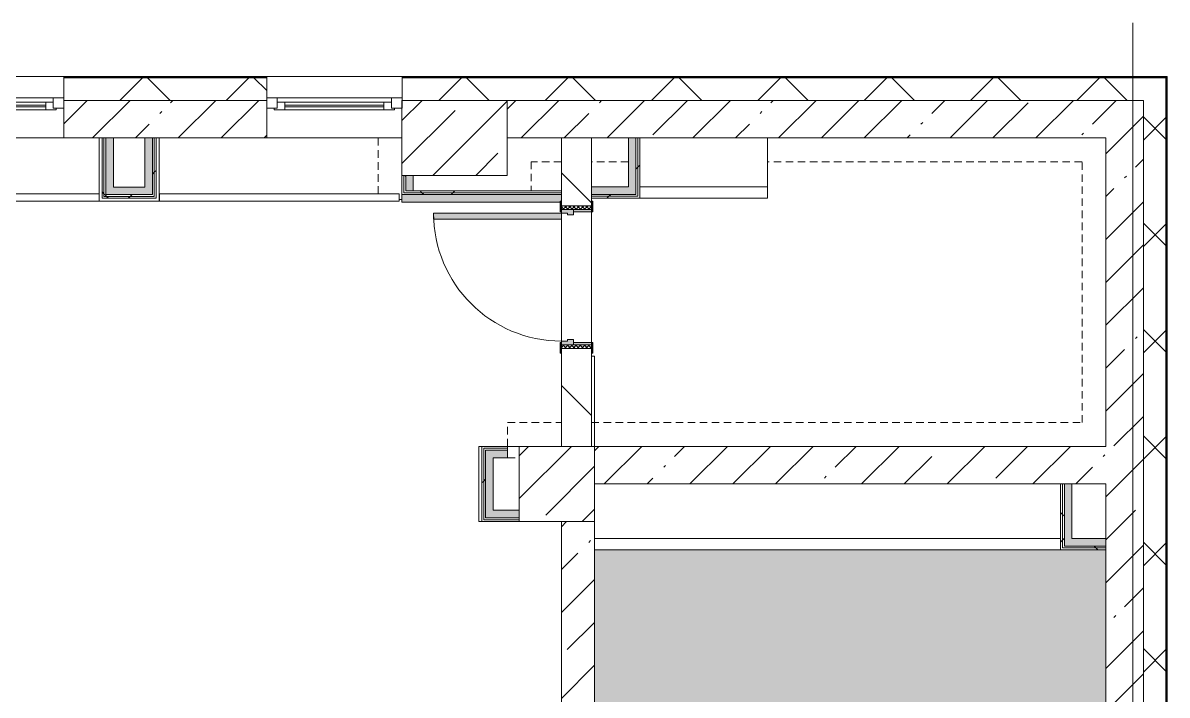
# Model space of a CAD drawing. Header units: millimetres. Extents: x 11693 to 241752, y -8553 to 29926.
# Drawn here: x 207369 to 214978, y 17447 to 21915 of the extents above; entities that cross this region are included whole.
import ezdxf

# ---------------------------------------------------------------- set-up
doc = ezdxf.new("R2010")
doc.units = ezdxf.units.MM
doc.linetypes.add('200_ШТРИХ__ш1_п0_6_', pattern=[80, 50, -30])
for name, color, linetype, lineweight in [('A-DETL-MBND', 7, '200_ШТРИХ__ш1_п0_6_', 9), ('A-GLAZ-2', 7, 'Continuous', 5), ('A-WALL-2', 7, 'Continuous', 9), ('A-WALL-5', 7, 'Continuous', 5), ('I-WALL-3', 7, 'Continuous', 5), ('S-COLS', 7, 'Continuous', 5), ('S-STRS-MBND-1', 7, 'Continuous', 5), ('Оси', 7, 'Continuous', 9)]:
    doc.layers.add(name, color=color, linetype=linetype, lineweight=lineweight)
for name, color, linetype, lineweight, true_color in [('A-DOOR-2', 7, 'Continuous', 5, 0xaaaaaa), ('A-DOOR-3', 7, 'Continuous', 5, 0xe2e2e2), ('A-DOOR-FRAM-2', 7, 'Continuous', 5, 0xe2e2e2), ('A-DOOR-FRAM-3', 7, 'Continuous', 5, 0xaaaaaa), ('A-FLOR-1', 7, 'Continuous', 5, 0xaaaaaa), ('I-WALL-1', 7, 'Continuous', 5, 0xe7e7e7), ('I-WALL-2', 7, 'Continuous', 9, 0xe7e7e7)]:
    doc.layers.add(name, color=color, linetype=linetype, lineweight=lineweight, true_color=true_color)
doc.layers.add('S-STRS-3', color=7, linetype='Continuous', lineweight=15, true_color=0xd7cdc4, transparency=1)
pattern_1 = [(45, (89739.8, 0), (-285.1231, 285.1231), []), (45, (90024.94, 0), (-285.1231, 285.1231), [504.031, -100.806, 16.764, -84.042])]
pattern_2 = [(45, (89739.8, 0), (-353.5534, 353.5534), []), (135, (89739.8, 0), (-353.5534, -353.5534), [])]
pattern_3 = [(45, (89739.8, 0), (-530.33, 530.33), []), (135, (89739.8, 0), (-530.33, -530.33), [])]

# ---------------------------------------------------------------- blocks, each defined once
blk = doc.blocks.new('120_Окно_СКБ_1Ст - 120_Окно_СКБ_1Ст 900х2500_h_ с форточкой-V110-Общий план 2 этажа с размещением фрагментов 2_1-2_7')
at = {"layer": 'A-GLAZ-2'}
for p, q in [((-450, -127), (-450, -57)), ((-450, -57), (-380, -57)), ((450, -57), (-450, -57)), ((-380, -57), (-380, -127)), ((380, -127), (380, -57)), ((380, -57), (450, -57)), ((450, -57), (450, -127)), ((-380, -127), (-450, -127)), ((-450, -127), (-400, -127)), ((-380, -127), (-400, -127)), ((-400, -127), (-400, -137)), ((-400, -137), (400, -137)), ((400, -137), (-400, -137)), ((380, -87), (-380, -87)), ((-380, -87), (-380, -127)), ((-330, -137), (-330, -87)), ((-330, -107), (330, -107)), ((330, -117), (-330, -117)), ((330, -137), (330, -87)), ((380, -127), (380, -87)), ((450, -127), (380, -127)), ((400, -127), (380, -127)), ((400, -127), (449.8, -127)), ((400, -137), (400, -127))]:
    blk.add_line(p, q, dxfattribs=at)
blk = doc.blocks.new('110_Дверь_СКБ_1Ст_Внутренняя1 - Д-8 950x2100h_охрана-V108-Общий план 2 этажа с размещением фрагментов 2_1-2_7')
at = {"layer": 'A-DOOR-2'}
h = blk.add_hatch(dxfattribs=at)
h.set_pattern_fill('FP_62', color=256, style=0, pattern_type=2)
h.set_pattern_definition([(135, (1826.41, 164.685), (-14.14214, -14.14214), []), (225, (1826.41, 164.685), (14.14214, -14.14214), [])])
h.paths.add_polyline_path([(487.5, 100), (462.5, 100), (462.5, -100), (487.5, -100)])
at = {"layer": 'A-DOOR-3'}
h = blk.add_hatch(color=256, dxfattribs=at)
h.paths.add_polyline_path([(-437.5, 100), (-437.5, 20), (-402.5, 20), (-402.5, 60), (-412.5, 60), (-412.5, 100)])
h.paths.add_polyline_path([(462.5, 100), (437.5, 100), (437.5, 60), (427.5, 60), (427.5, 20), (462.5, 20)])
at = {"layer": 'A-DOOR-FRAM-2'}
for points in [[(397.5, 950), (397.5, 100), (437.5, 100), (437.5, 950)], [(-492.5, 108), (-492.5, 100), (-422.5, 100), (-422.5, 108)], [(517.5, 108), (447.5, 108), (447.5, 100), (517.5, 100)], [(-422.5, 20), (-437.5, 20), (-437.5, -100), (-422.5, -100)], [(462.5, 20), (447.5, 20), (447.5, -100), (462.5, -100)], [(-492.5, -100), (-492.5, -108), (-422.5, -108), (-422.5, -100)], [(447.5, -100), (447.5, -108), (517.5, -108), (517.5, -100)]]:
    blk.add_hatch(color=256, dxfattribs=at).paths.add_polyline_path(points)
at = {"layer": 'A-DOOR-FRAM-3'}
h = blk.add_hatch(dxfattribs=at)
h.set_pattern_fill('FP_63', color=256, style=0, pattern_type=2)
h.set_pattern_definition([(45, (-296.384, 164.685), (-14.1421, 14.1421), []), (135, (-296.384, 164.685), (-14.1421, -14.1421), [])])
h.paths.add_polyline_path([(-437.5, 100), (-462.5, 100), (-462.5, -100), (-437.5, -100)])
at = {"layer": 'A-DOOR-2'}
for p, q in [((437.5, 950), (397.5, 950)), ((397.5, 950), (397.5, 100)), ((437.5, 100), (437.5, 950)), ((397.5, 100), (437.5, 100))]:
    blk.add_line(p, q, dxfattribs=at)
blk.add_arc((437.5, 100), 850, 90, 180, dxfattribs=at)
at = {"layer": 'A-DOOR-FRAM-3'}
for p, q in [((-422.5, 108), (-492.5, 108)), ((-492.5, 108), (-492.5, 100)), ((-492.5, 100), (-422.5, 100)), ((-437.5, 100), (-462.5, 100)), ((-462.5, 100), (-462.5, -100)), ((-412.5, 100), (-437.5, 100)), ((-437.5, 100), (-437.5, 20)), ((-437.5, -100), (-437.5, 100)), ((-422.5, 100), (-437.5, 100)), ((-437.5, 100), (-437.5, 99)), ((-437.5, 99), (-422.5, 99)), ((-422.5, 100), (-422.5, 108)), ((-422.5, 99), (-422.5, 100)), ((-412.5, 60), (-412.5, 100)), ((437.5, 100), (437.5, 60)), ((462.5, 100), (437.5, 100)), ((517.5, 108), (447.5, 108)), ((447.5, 108), (447.5, 100)), ((462.5, 100), (447.5, 100)), ((447.5, 100), (447.5, 99)), ((447.5, 100), (517.5, 100)), ((447.5, 99), (462.5, 99)), ((462.5, 20), (462.5, 100)), ((487.5, 100), (462.5, 100)), ((462.5, 100), (462.5, -100)), ((462.5, 99), (462.5, 100)), ((487.5, -100), (487.5, 100)), ((517.5, 100), (517.5, 108)), ((-437.5, 20), (-402.5, 20)), ((-422.5, 20), (-437.5, 20)), ((-437.5, 20), (-437.5, -100)), ((-422.5, -100), (-422.5, 20)), ((-402.5, 60), (-412.5, 60)), ((-402.5, 20), (-402.5, 60)), ((437.5, 60), (427.5, 60)), ((427.5, 60), (427.5, 20)), ((427.5, 20), (462.5, 20)), ((462.5, 20), (447.5, 20)), ((447.5, 20), (447.5, -100)), ((462.5, -100), (462.5, 20)), ((-422.5, -100), (-492.5, -100)), ((-492.5, -100), (-492.5, -108)), ((-492.5, -108), (-422.5, -108)), ((-462.5, -100), (-437.5, -100)), ((-437.5, -100), (-422.5, -100)), ((-422.5, -108), (-422.5, -100)), ((447.5, -100), (462.5, -100)), ((517.5, -100), (447.5, -100)), ((447.5, -100), (447.5, -108)), ((447.5, -108), (517.5, -108)), ((462.5, -100), (487.5, -100)), ((517.5, -108), (517.5, -100))]:
    blk.add_line(p, q, dxfattribs=at)
blk = doc.blocks.new('120_Окно_СКБ_1Ст - 120_Окно_СКБ_1Ст 900х2500_h_ с форточкой-22877787-Общий план 2 этажа с размещением фрагментов 2_1-2_7')
at = {"layer": 'A-GLAZ-2'}
for p, q in [((-450, -127), (-450, -57)), ((-450, -57), (-380, -57)), ((450, -57), (-450, -57)), ((-380, -57), (-380, -127)), ((380, -127), (380, -57)), ((380, -57), (450, -57)), ((450, -57), (450, -127)), ((-380, -127), (-450, -127)), ((-450, -127), (-400, -127)), ((-380, -127), (-400, -127)), ((-400, -127), (-400, -137)), ((-400, -137), (400, -137)), ((400, -137), (-400, -137)), ((380, -87), (-380, -87)), ((-380, -87), (-380, -127)), ((-330, -137), (-330, -87)), ((-330, -107), (330, -107)), ((330, -117), (-330, -117)), ((330, -137), (330, -87)), ((380, -127), (380, -87)), ((450, -127), (380, -127)), ((400, -127), (380, -127)), ((400, -127), (450, -127)), ((400, -137), (400, -127))]:
    blk.add_line(p, q, dxfattribs=at)
blk = doc.blocks.new('BSC_Колонна _Прямоугольная - 700х500-23282984-Общий план 2 этажа с размещением фрагментов 2_1-2_7')
at = {"layer": 'S-COLS'}
h = blk.add_hatch(dxfattribs=at)
h.set_pattern_fill('FP_134', color=256, style=0, pattern_type=2)
h.set_pattern_definition([(45, (-120500, -21150), (-285.1231, 285.1231), []), (45, (-120214.88, -21150), (-285.1231, 285.1231), [504.031, -100.806, 16.764, -84.042])])
h.paths.add_polyline_path([(350, -250), (350, 250), (-350, 250), (-350, -250), (334.4, -250)])
for p, q in [((350, 250), (-350, 250)), ((-350, 250), (-350, -250)), ((350, -250), (350, 250)), ((-350, -250), (350, -250))]:
    blk.add_line(p, q, dxfattribs=at)
blk = doc.blocks.new('BSC_Колонна _Прямоугольная - 500х500-V171-Общий план 2 этажа с размещением фрагментов 2_1-2_7')
at = {"layer": 'S-COLS'}
h = blk.add_hatch(dxfattribs=at)
h.set_pattern_fill('FP_164', color=256, style=0, pattern_type=2)
h.set_pattern_definition([(45, (-121180, -18850), (-285.1231, 285.1231), []), (45, (-120894.88, -18850), (-285.1231, 285.1231), [504.031, -100.806, 16.764, -84.042])])
h.paths.add_polyline_path([(250, -250), (250, 250), (-250, 250), (-250, -250)])
for p, q in [((250, 250), (-250, 250)), ((-250, 250), (-250, -250)), ((250, -250), (250, 250)), ((-250, -250), (250, -250))]:
    blk.add_line(p, q, dxfattribs=at)
blk = doc.blocks.new('Зашивка приборов отопления30 - Зашивка приборов отопления-33323465-Общий план 2 этажа с размещением фрагментов 2_1-2_7')
at = {"layer": 'A-WALL-5'}
for p, q in [((121290.8, 18669.6), (124390.8, 18669.6)), ((124390.8, 18669.6), (121290.8, 18669.6)), ((121290.8, 18594.6), (124390.8, 18594.6))]:
    blk.add_line(p, q, dxfattribs=at)
blk = doc.blocks.new('Зашивка приборов отопления44 - Зашивка приборов отопления-33398827-Общий план 2 этажа с размещением фрагментов 2_1-2_7')
at = {"layer": 'A-WALL-5'}
for p, q in [((122140.8, 18669.6), (122140.8, 18994.6)), ((121290.8, 18669.6), (122140.8, 18669.6)), ((122141.3, 18669.6), (121290.8, 18669.6)), ((122141.3, 18594.6), (122141.3, 18669.6)), ((121290.8, 18594.6), (122141.3, 18594.6))]:
    blk.add_line(p, q, dxfattribs=at)

msp = doc.modelspace()

# ---------------------------------------------------------------- hatches: boundary and pattern name
at = {"layer": 'A-WALL-5'}
h = msp.add_hatch(dxfattribs=at)
h.set_pattern_fill('FP_49', color=256, style=0, pattern_type=2)
h.set_pattern_definition(pattern_2)
h.paths.add_polyline_path([(214819.8, 21400), (214969.8, 21400), (214969.8, 21550), (209890, 21550), (209890, 21400), (213646.2, 21400)])
h.paths.add_polyline_path([(208990, 21400), (208990, 21550), (207640.3, 21550), (207640.3, 21400), (208526.1, 21400)])
h.paths.add_polyline_path([(206740.3, 21400), (206740.3, 21550), (205340.3, 21550), (205340.3, 21400), (205840.3, 21400)])
h.paths.add_polyline_path([(203040.3, 21400), (203040.3, 21550), (201889.8, 21550), (201889.8, 21400)])
h.paths.add_polyline_path([(200789.8, 21400), (200989.8, 21400), (200989.8, 21550), (199690.3, 21550), (199690.3, 21400), (200334, 21400)])
h.paths.add_polyline_path([(198790.3, 21400), (198790.3, 21550), (197490.3, 21550), (197490.3, 21400), (198285.9, 21400)])
h.paths.add_polyline_path([(196590.3, 21400), (196590.3, 21550), (195290, 21550), (195290, 21400), (196237.9, 21400)])
h.paths.add_polyline_path([(192141.8, 21400), (192990, 21400), (192990, 21550), (191789.8, 21550), (191789.8, 21400)])
h.paths.add_polyline_path([(190539.8, 21400), (190889.8, 21400), (190889.8, 21550), (186349.8, 21550), (186349.8, 21400), (190319.8, 21400)])
h.paths.add_polyline_path([(183049.8, 21400), (183049.8, 21550), (182799.8, 21550), (182799.8, 21400), (182925.6, 21400)])
h = msp.add_hatch(dxfattribs=at)
h.set_pattern_fill('FP_49', color=256, style=0, pattern_type=2)
h.set_pattern_definition(pattern_2)
h.paths.add_polyline_path([(214819.8, -250), (214969.8, -250), (214969.8, 7700), (214819.8, 7700), (214819.8, -100)])
h.paths.add_polyline_path([(214969.8, 10000), (214969.8, 11920), (214819.8, 11920), (214819.8, 10000)])
h.paths.add_polyline_path([(214969.8, 13120), (214969.8, 21400), (214819.8, 21400), (214819.8, 13120)])
at = {"layer": 'I-WALL-1'}
for points in [[(211445.8, 20775), (211445.8, 21150), (211395.8, 21150), (211395.8, 20775)], [(209889.8, 20724), (210941.8, 20724), (210941.8, 20730), (210949.8, 20730), (210949.8, 20774), (209889.8, 20774)], [(211395.8, 20775), (211395.8, 20825), (211149.8, 20825), (211149.8, 20775)], [(210445.4, 18625), (210495.4, 18625), (210495.4, 19025), (210445.4, 19025), (210445.4, 18797.2)], [(214344.8, 18487.5), (214344.8, 18850), (214294.8, 18850), (214294.8, 18487.5)], [(210495.4, 18625), (210669.8, 18625), (210669.8, 18675), (210495.4, 18675)], [(214569.8, 18437.5), (214569.8, 18487.5), (214294.8, 18487.5), (214294.8, 18437.5)]]:
    msp.add_hatch(color=256, dxfattribs=at).paths.add_polyline_path(points)
at = {"layer": 'I-WALL-2'}
for points in [[(207970.3, 20774), (207970.3, 21150), (207920.3, 21150), (207920.3, 20774)], [(208230.3, 20824), (208230.3, 21150), (208180.3, 21150), (208180.3, 20824)], [(209964.8, 20799), (209964.8, 20900), (209914.8, 20900), (209914.8, 20799)], [(208230.3, 20774), (208230.3, 20824), (207970.3, 20824), (207970.3, 20774), (208014.1, 20774)], [(210591.8, 19025), (210591.8, 19075), (210445.4, 19075), (210445.4, 19025), (210574.2, 19025)]]:
    msp.add_hatch(color=256, dxfattribs=at).paths.add_polyline_path(points)
at = {"layer": 'I-WALL-3'}
h = msp.add_hatch(dxfattribs=at)
h.set_pattern_fill('FP_57', color=256, style=0, pattern_type=2)
h.set_pattern_definition(pattern_1)
h.paths.add_polyline_path([(210949.8, 21150), (210949.8, 21400), (210589.8, 21400), (210589.8, 21150)])
h.paths.add_polyline_path([(207640.3, 21150), (208990, 21150), (208990, 21400), (207640.3, 21400), (207640.3, 21228.5)])
h.paths.add_polyline_path([(205840.3, 21150), (206740.3, 21150), (206740.3, 21400), (205840.3, 21400), (205840.3, 21239.3)])
h.paths.add_polyline_path([(203040.3, 21150), (203040.3, 21400), (201889.8, 21400), (201889.8, 21150)])
h.paths.add_polyline_path([(200989.8, 21150), (200989.8, 21400), (200789.8, 21400), (200789.8, 21150)])
h.paths.add_polyline_path([(200089.8, 21150), (200089.8, 21400), (199690.3, 21400), (199690.3, 21150), (199822, 21150)])
h.paths.add_polyline_path([(198790.3, 21150), (198790.3, 21400), (197490.3, 21400), (197490.3, 21150), (198285.9, 21150)])
h.paths.add_polyline_path([(192653.8, 21150), (192990, 21150), (192990, 21400), (191789.8, 21400), (191789.8, 21150), (192141.8, 21150)])
h.paths.add_polyline_path([(196590.3, 21150), (196590.3, 21400), (195789.8, 21400), (195789.8, 21150), (196237.9, 21150)])
h.paths.add_polyline_path([(190605.8, 21150), (190889.8, 21150), (190889.8, 21400), (190539.8, 21400), (190539.8, 21150)])
h = msp.add_hatch(dxfattribs=at)
h.set_pattern_fill('FP_57', color=256, style=0, pattern_type=2)
h.set_pattern_definition(pattern_1)
h.paths.add_polyline_path([(213646.2, 21150), (214569.8, 21150), (214569.8, 21400), (210949.8, 21400), (210949.8, 21150), (211598.2, 21150)])
h = msp.add_hatch(dxfattribs=at)
h.set_pattern_fill('FP_57', color=256, style=0, pattern_type=2)
h.set_pattern_definition(pattern_1)
h.paths.add_polyline_path([(214819.8, 10600), (214819.8, 11920), (214569.8, 11920), (214569.8, 10600), (214670.2, 10600)])
h.paths.add_polyline_path([(214819.8, 13120), (214819.8, 21400), (214569.8, 21400), (214569.8, 13120)])
h = msp.add_hatch(dxfattribs=at)
h.set_pattern_fill('FP_169', color=256, style=0, pattern_type=2)
h.set_pattern_definition(pattern_3)
h.paths.add_polyline_path([(207907.8, 20749), (207907.8, 21150), (207895.3, 21150), (207895.3, 20749)])
h = msp.add_hatch(dxfattribs=at)
h.set_pattern_fill('FP_169', color=256, style=0, pattern_type=2)
h.set_pattern_definition(pattern_3)
h.paths.add_polyline_path([(207920.3, 20761.5), (207920.3, 21150), (207907.8, 21150), (207907.8, 20761.5)])
h = msp.add_hatch(dxfattribs=at)
h.set_pattern_fill('FP_169', color=256, style=0, pattern_type=2)
h.set_pattern_definition(pattern_3)
h.paths.add_polyline_path([(208242.8, 20774), (208242.8, 21150), (208230.3, 21150), (208230.3, 20774)])
h = msp.add_hatch(dxfattribs=at)
h.set_pattern_fill('FP_169', color=256, style=0, pattern_type=2)
h.set_pattern_definition(pattern_3)
h.paths.add_polyline_path([(208255.3, 20761.5), (208255.3, 21150), (208242.8, 21150), (208242.8, 20761.5)])
h = msp.add_hatch(dxfattribs=at)
h.set_pattern_fill('FP_60', color=256, style=0, pattern_type=2)
h.set_pattern_definition([(135, (89739.8, 0), (-353.5534, -353.5534), [])])
h.paths.add_polyline_path([(210949.8, 19100), (211149.8, 19100), (211149.8, 19750), (210949.8, 19750), (210949.8, 19405)])
h.paths.add_polyline_path([(210949.8, 20700), (211149.8, 20700), (211149.8, 21150), (210949.8, 21150), (210949.8, 20730)])
h = msp.add_hatch(dxfattribs=at)
h.set_pattern_fill('FP_169', color=256, style=0, pattern_type=2)
h.set_pattern_definition(pattern_3)
h.paths.add_polyline_path([(211458.3, 20762.5), (211458.3, 21150), (211445.8, 21150), (211445.8, 20762.5)])
h = msp.add_hatch(dxfattribs=at)
h.set_pattern_fill('FP_169', color=256, style=0, pattern_type=2)
h.set_pattern_definition(pattern_3)
h.paths.add_polyline_path([(211470.8, 20750), (211470.8, 21150), (211458.3, 21150), (211458.3, 20750)])
h = msp.add_hatch(dxfattribs=at)
h.set_pattern_fill('FP_169', color=256, style=0, pattern_type=2)
h.set_pattern_definition(pattern_3)
h.paths.add_polyline_path([(209914.8, 20799), (209914.8, 20900), (209902.3, 20900), (209902.3, 20799)])
h = msp.add_hatch(dxfattribs=at)
h.set_pattern_fill('FP_169', color=256, style=0, pattern_type=2)
h.set_pattern_definition(pattern_3)
h.paths.add_polyline_path([(208014.1, 20761.5), (208242.8, 20761.5), (208242.8, 20774), (207920.3, 20774), (207920.3, 20761.5), (207970.3, 20761.5)])
h = msp.add_hatch(dxfattribs=at)
h.set_pattern_fill('FP_169', color=256, style=0, pattern_type=2)
h.set_pattern_definition(pattern_3)
h.paths.add_polyline_path([(210949.8, 20774), (210949.8, 20786.5), (209889.8, 20786.5), (209889.8, 20774), (210574.2, 20774)])
h = msp.add_hatch(dxfattribs=at)
h.set_pattern_fill('FP_169', color=256, style=0, pattern_type=2)
h.set_pattern_definition(pattern_3)
h.paths.add_polyline_path([(210949.8, 20786.5), (210949.8, 20799), (209902.3, 20799), (209902.3, 20786.5), (210574.2, 20786.5)])
h = msp.add_hatch(dxfattribs=at)
h.set_pattern_fill('FP_169', color=256, style=0, pattern_type=2)
h.set_pattern_definition(pattern_3)
h.paths.add_polyline_path([(211445.8, 20762.5), (211445.8, 20775), (211149.8, 20775), (211149.8, 20762.5), (211395.8, 20762.5)])
h = msp.add_hatch(dxfattribs=at)
h.set_pattern_fill('FP_169', color=256, style=0, pattern_type=2)
h.set_pattern_definition(pattern_3)
h.paths.add_polyline_path([(208014.1, 20749), (208255.3, 20749), (208255.3, 20761.5), (207907.8, 20761.5), (207907.8, 20749), (207970.3, 20749)])
h = msp.add_hatch(dxfattribs=at)
h.set_pattern_fill('FP_169', color=256, style=0, pattern_type=2)
h.set_pattern_definition(pattern_3)
h.paths.add_polyline_path([(211395.8, 20750), (211458.3, 20750), (211458.3, 20762.5), (211149.8, 20762.5), (211149.8, 20750)])
h = msp.add_hatch(dxfattribs=at)
h.set_pattern_fill('FP_57', color=256, style=0, pattern_type=2)
h.set_pattern_definition(pattern_1)
h.paths.add_polyline_path([(214569.8, 18850), (214569.8, 19100), (211169.8, 19100), (211169.8, 18850), (214344.8, 18850)])
h = msp.add_hatch(dxfattribs=at)
h.set_pattern_fill('FP_169', color=256, style=0, pattern_type=2)
h.set_pattern_definition(pattern_3)
h.paths.add_polyline_path([(210432.9, 18600), (210432.9, 19087.5), (210420.4, 19087.5), (210420.4, 18600)])
h = msp.add_hatch(dxfattribs=at)
h.set_pattern_fill('FP_169', color=256, style=0, pattern_type=2)
h.set_pattern_definition(pattern_3)
h.paths.add_polyline_path([(210445.4, 18612.5), (210445.4, 19075), (210432.9, 19075), (210432.9, 18612.5)])
h = msp.add_hatch(dxfattribs=at)
h.set_pattern_fill('FP_169', color=256, style=0, pattern_type=2)
h.set_pattern_definition(pattern_3)
h.paths.add_polyline_path([(214282.3, 18425), (214282.3, 18850), (214269.8, 18850), (214269.8, 18425)])
h = msp.add_hatch(dxfattribs=at)
h.set_pattern_fill('FP_169', color=256, style=0, pattern_type=2)
h.set_pattern_definition(pattern_3)
h.paths.add_polyline_path([(214294.8, 18437.5), (214294.8, 18850), (214282.3, 18850), (214282.3, 18437.5)])
h = msp.add_hatch(dxfattribs=at)
h.set_pattern_fill('FP_57', color=256, style=0, pattern_type=2)
h.set_pattern_definition(pattern_1)
h.paths.add_polyline_path([(211119.8, 10600), (211169.8, 10600), (211169.8, 10825), (210949.8, 10825), (210949.8, 10600), (211089.8, 10600)])
h.paths.add_polyline_path([(210949.8, 12225), (211169.8, 12225), (211169.8, 13400), (210949.8, 13400), (210949.8, 12280)])
h.paths.add_polyline_path([(211169.8, 13900), (211169.8, 18600), (210949.8, 18600), (210949.8, 13900), (210963, 13900)])
h = msp.add_hatch(dxfattribs=at)
h.set_pattern_fill('FP_169', color=256, style=0, pattern_type=2)
h.set_pattern_definition(pattern_3)
h.paths.add_polyline_path([(214569.8, 18412.5), (214569.8, 18425), (214269.8, 18425), (214269.8, 18412.5)])
h = msp.add_hatch(dxfattribs=at)
h.set_pattern_fill('FP_169', color=256, style=0, pattern_type=2)
h.set_pattern_definition(pattern_3)
h.paths.add_polyline_path([(214569.8, 18425), (214569.8, 18437.5), (214282.3, 18437.5), (214282.3, 18425)])
at = {"layer": 'S-STRS-3'}
msp.add_hatch(color=256, dxfattribs=at).paths.add_polyline_path([(211169.8, 17350), (214569.8, 17350), (214568.8, 18412.5), (211169.8, 18412.5), (211169.8, 18189.4)])

# ---------------------------------------------------------------- linework, layer by layer
at = {"layer": 'A-DETL-MBND'}
for p, q in [((209731.8, 20779), (209731.8, 21150)), ((210949.8, 20992), (210747.8, 20992)), ((210747.8, 20992), (210747.8, 20799)), ((211395.8, 20992), (211149.8, 20992)), ((214411.8, 20992), (212320.8, 20992)), ((214411.8, 19258), (214411.8, 20992)), ((209870, 20742), (209889.8, 20742)), ((210591.8, 19100), (210591.8, 19258)), ((210591.8, 19258), (210949.8, 19258)), ((211149.8, 19258), (214411.8, 19258)), ((210591.8, 19025), (210669.8, 19025))]:
    msp.add_line(p, q, dxfattribs=at)
at = {"layer": 'A-FLOR-1'}
for p, q in [((207875.3, 20779), (207875.3, 21150)), ((208275.3, 21150), (208275.3, 20730)), ((208275.3, 20730), (207875.3, 20730)), ((210949.8, 19800), (210949.8, 20610)), ((210949.8, 20610), (210949.8, 19800)), ((211149.8, 19700), (211169.8, 19700)), ((211169.8, 19700), (211169.8, 19100)), ((210400.4, 18600), (210400.4, 19100)), ((210400.4, 19100), (210420.4, 19100)), ((210591.8, 19100), (210669.8, 19100)), ((210420.4, 18600), (210400.4, 18600))]:
    msp.add_line(p, q, dxfattribs=at)
at = {"layer": 'A-WALL-2'}
for p, q in [((208990, 21553), (207640.3, 21553)), ((208990, 21550), (207640.3, 21550)), ((214972.8, 21553), (209890, 21553)), ((214969.8, 21550), (209890, 21550)), ((214969.8, 13120), (214969.8, 21550)), ((214972.8, 13120), (214972.8, 21553)), ((208990, 21400), (207640.3, 21400)), ((210949.8, 21400), (210589.8, 21400)), ((214819.8, 21400), (214819.8, 13120)), ((207970.3, 21150), (207895.3, 21150)), ((207907.8, 20761.5), (207907.8, 21150)), ((207920.3, 20774), (207920.3, 21150)), ((208255.3, 21150), (208180.3, 21150)), ((208230.3, 21150), (208230.3, 20774)), ((208242.8, 21150), (208242.8, 20761.5)), ((211149.8, 21150), (210949.8, 21150)), ((211470.8, 21150), (211395.8, 21150)), ((211445.8, 20775), (211445.8, 21150)), ((211458.3, 20762.5), (211458.3, 21150)), ((209902.3, 20786.5), (209902.3, 20900)), ((209914.8, 20799), (209914.8, 20900)), ((208230.3, 20774), (207920.3, 20774)), ((210949.8, 20774), (209889.8, 20774)), ((210949.8, 20786.5), (209902.3, 20786.5)), ((209914.8, 20799), (209964.8, 20799)), ((211149.8, 20775), (211445.8, 20775)), ((208242.8, 20761.5), (207907.8, 20761.5)), ((211149.8, 20762.5), (211458.3, 20762.5)), ((210432.9, 19087.5), (210432.9, 18612.5)), ((210432.9, 19087.5), (210591.8, 19087.5)), ((210445.4, 19075), (210445.4, 18625)), ((210445.4, 19075), (210591.8, 19075)), ((214344.8, 18850), (214269.8, 18850)), ((214282.3, 18850), (214282.3, 18425)), ((214294.8, 18850), (214294.8, 18437.5)), ((210432.9, 18612.5), (210669.8, 18612.5)), ((210445.4, 18625), (210669.8, 18625)), ((214282.3, 18425), (214569.8, 18425)), ((214294.8, 18437.5), (214569.8, 18437.5)), ((214569.8, 18412.5), (214569.8, 18487.5))]:
    msp.add_line(p, q, dxfattribs=at)
at = {"layer": 'A-WALL-5'}
for p, q in [((209890, 21558), (196590.3, 21558)), ((207640.3, 21558), (207640.3, 21400)), ((208990, 21400), (208990, 21558)), ((214977.8, 21558), (209890, 21558)), ((209890, 21558), (209890, 21400)), ((214977.8, -258), (214977.8, 21558)), ((210949.8, 21400), (214819.8, 21400))]:
    msp.add_line(p, q, dxfattribs=at)
at = {"layer": 'I-WALL-3'}
for p, q in [((207640.3, 21400), (207640.3, 21150)), ((208990, 21150), (208990, 21400)), ((207895.3, 21150), (205840.3, 21150)), ((207895.3, 21150), (207895.3, 20749)), ((207970.3, 21150), (208180.3, 21150)), ((207970.3, 20824), (207970.3, 21150)), ((208180.3, 21150), (208180.3, 20824)), ((209889.8, 21150), (208255.3, 21150)), ((208255.3, 20749), (208255.3, 21150)), ((210589.8, 21150), (210949.8, 21150)), ((210949.8, 21150), (210949.8, 20730)), ((211149.8, 21150), (211395.8, 21150)), ((211149.8, 20730), (211149.8, 21150)), ((211395.8, 21150), (211395.8, 20825)), ((211470.8, 21150), (214569.8, 21150)), ((211470.8, 20750), (211470.8, 21150)), ((214569.8, 21150), (214569.8, 19100)), ((209889.8, 20900), (209889.8, 20724)), ((209964.8, 20799), (209964.8, 20900)), ((205840.3, 20779), (207875.3, 20779)), ((207875.3, 20729), (207875.3, 20779)), ((208180.3, 20824), (207970.3, 20824)), ((208276.3, 20779), (209870, 20779)), ((208276.3, 20779), (208276.3, 20729)), ((209870, 20729), (209870, 20779)), ((210949.8, 20799), (209964.8, 20799)), ((210949.8, 20730), (210949.8, 20799)), ((211395.8, 20825), (211149.8, 20825)), ((207875.3, 20729), (205840.3, 20729)), ((207895.3, 20749), (208255.3, 20749)), ((209870, 20729), (208276.3, 20729)), ((209889.8, 20724), (210941.8, 20724)), ((211149.8, 20750), (211470.8, 20750)), ((211149.8, 20660), (211149.8, 19790)), ((210949.8, 19800), (210949.8, 20610)), ((210949.8, 19720), (210949.8, 19100)), ((211149.8, 19100), (211149.8, 19720)), ((210420.4, 19100), (210420.4, 18600)), ((210591.8, 19100), (210420.4, 19100)), ((210591.8, 19025), (210591.8, 19100)), ((214569.8, 19100), (211169.8, 19100)), ((210495.4, 18675), (210495.4, 19025)), ((210495.4, 19025), (210591.8, 19025)), ((211169.8, 18850), (214269.8, 18850)), ((214269.8, 18850), (214269.8, 18412.5)), ((214344.8, 18850), (214569.8, 18850)), ((214344.8, 18487.5), (214344.8, 18850)), ((214569.8, 18850), (214569.8, 18487.5)), ((210669.8, 18675), (210495.4, 18675)), ((210420.4, 18600), (210669.8, 18600)), ((210949.8, 18600), (210949.8, 13900)), ((211169.8, 13900), (211169.8, 18600)), ((214569.8, 18487.5), (214344.8, 18487.5)), ((214269.8, 18412.5), (214569.8, 18412.5)), ((214569.8, 18412.5), (214569.8, 10600))]:
    msp.add_line(p, q, dxfattribs=at)
at = {"layer": 'S-STRS-MBND-1'}
for p, q in [((211169.8, 18850), (211169.8, 17350)), ((214569.8, 18850), (211169.8, 18850)), ((214569.8, 17350), (214569.8, 18850))]:
    msp.add_line(p, q, dxfattribs=at)
at = {"layer": 'Оси'}
msp.add_line((214749.8, 10029.8), (214749.8, 21915.1), dxfattribs=at)

# ---------------------------------------------------------------- block references
at = {"layer": 'A-DOOR-2', "rotation": 89.99999999999991}
msp.add_blockref('110_Дверь_СКБ_1Ст_Внутренняя1 - Д-8 950x2100h_охрана-V108-Общий план 2 этажа с размещением фрагментов 2_1-2_7', (211049.8, 20212.5), dxfattribs=at)
at = {"layer": 'A-GLAZ-2'}
for name, p in [('120_Окно_СКБ_1Ст - 120_Окно_СКБ_1Ст 900х2500_h_ с форточкой-22877787-Общий план 2 этажа с размещением фрагментов 2_1-2_7', (207190.3, 21475)), ('120_Окно_СКБ_1Ст - 120_Окно_СКБ_1Ст 900х2500_h_ с форточкой-V110-Общий план 2 этажа с размещением фрагментов 2_1-2_7', (209440, 21475))]:
    msp.add_blockref(name, p, dxfattribs=at)
at = {"layer": 'A-WALL-5'}
for name, p in [('Зашивка приборов отопления44 - Зашивка приборов отопления-33398827-Общий план 2 этажа с размещением фрагментов 2_1-2_7', (90180, 2155.4)), ('Зашивка приборов отопления30 - Зашивка приборов отопления-33323465-Общий план 2 этажа с размещением фрагментов 2_1-2_7', (89879, -182.1))]:
    msp.add_blockref(name, p, dxfattribs=at)
at = {"layer": 'S-COLS'}
for name, p in [('BSC_Колонна _Прямоугольная - 700х500-23282984-Общий план 2 этажа с размещением фрагментов 2_1-2_7', (210239.8, 21150)), ('BSC_Колонна _Прямоугольная - 500х500-V171-Общий план 2 этажа с размещением фрагментов 2_1-2_7', (210919.8, 18850))]:
    msp.add_blockref(name, p, dxfattribs=at)

doc.saveas('drawing.dxf')
